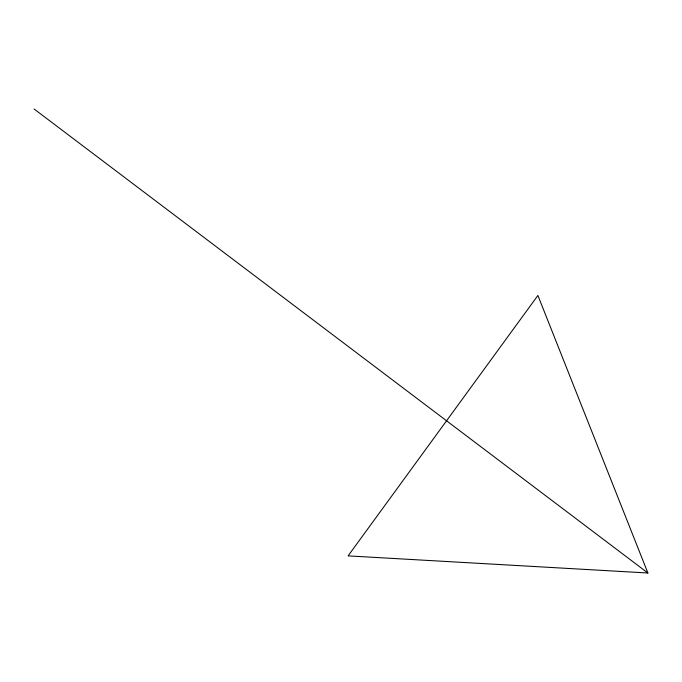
<?xml version="1.0" encoding="UTF-8"?>
<svg xmlns="http://www.w3.org/2000/svg" width="682" height="682" viewBox="0 0 682 682"><rect width="100%" height="100%" fill="white"/><g stroke="black" fill="none" stroke-linecap="round" stroke-linejoin="round"><path stroke-width="1.02" d="M647.9 572.999L348.093 555.881L537.902 295.459L647.9 572.999L34.1 109.001"/></g></svg>
